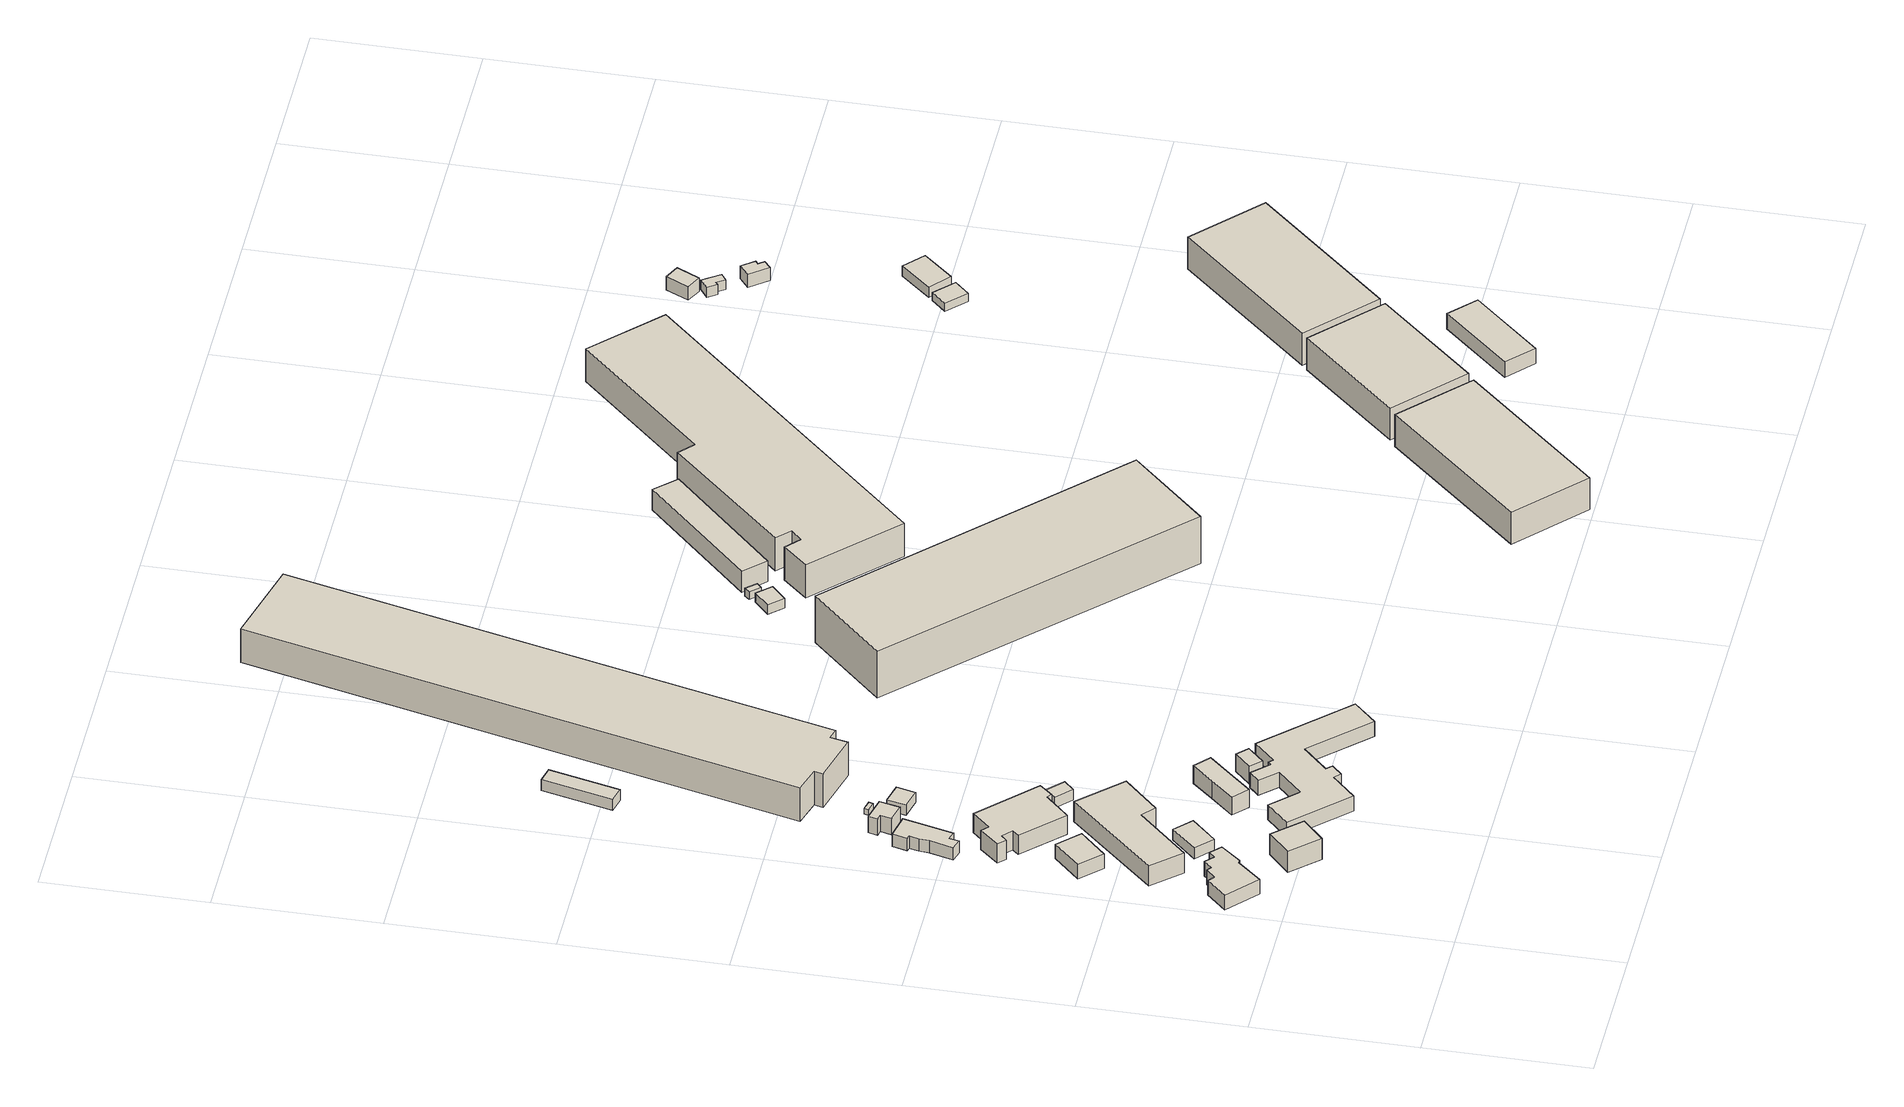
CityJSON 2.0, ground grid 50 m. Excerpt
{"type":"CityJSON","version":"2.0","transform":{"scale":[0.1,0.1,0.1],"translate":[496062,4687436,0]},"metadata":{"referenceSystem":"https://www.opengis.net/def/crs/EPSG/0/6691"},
"CityObjects":{
"building1":{"type":"Building","attributes":{"usage":"461","yearOfConstruction":"0001","measuredHeight":6.6,"storeysAboveGround":9999,"storeysBelowGround":9999,"BuildingDetailAttribute.siteArea":-9999,"BuildingDetailAttribute.totalFloorArea":-9999,"BuildingDetailAttribute.buildingFootprintArea":-9999,"BuildingDetailAttribute.buildingRoofEdgeArea":-9999,"BuildingDetailAttribute.buildingStructureOrgType":"9","BuildingDetailAttribute.fireproofStructureType":"1011","BuildingDetailAttribute.urbanPlanType":"21","BuildingDetailAttribute.areaClassificationType":"22","BuildingDetailAttribute.districtsAndZonesType":"99","BuildingDetailAttribute.landUseType":"231","BuildingDetailAttribute.buildingCoverageRate":-9999,"BuildingDetailAttribute.floorAreaRate":-9999,"BuildingDetailAttribute.specifiedBuildingCoverageRate":-9999,"BuildingDetailAttribute.specifiedFloorAreaRate":-9999,"BuildingDetailAttribute.surveyYear":2018,"TsunamiRiskAttribute.description":"1","TsunamiRiskAttribute.rank":"3","TsunamiRiskAttribute.depth":3.18,"BuildingIDAttribute.prefecture":"01","BuildingIDAttribute.city":"01205"},"geometry":[{"type":"Solid","lod":"1","boundaries":[[[[0,1,2,3,4,5,6,7,8,9,10,11]],[[10,12,13,11]],[[9,14,12,10]],[[8,15,14,9]],[[7,16,15,8]],[[6,17,16,7]],[[5,18,17,6]],[[4,19,18,5]],[[3,20,19,4]],[[2,21,20,3]],[[1,22,21,2]],[[0,23,22,1]],[[11,13,23,0]],[[12,14,15,16,17,18,19,20,21,22,23,13]]]]}]},
"building2":{"type":"Building","attributes":{"usage":"461","yearOfConstruction":"0001","measuredHeight":8.5,"storeysAboveGround":9999,"storeysBelowGround":9999,"BuildingDetailAttribute.siteArea":-9999,"BuildingDetailAttribute.totalFloorArea":-9999,"BuildingDetailAttribute.buildingFootprintArea":-9999,"BuildingDetailAttribute.buildingRoofEdgeArea":-9999,"BuildingDetailAttribute.buildingStructureOrgType":"9","BuildingDetailAttribute.fireproofStructureType":"1011","BuildingDetailAttribute.urbanPlanType":"21","BuildingDetailAttribute.areaClassificationType":"22","BuildingDetailAttribute.districtsAndZonesType":"99","BuildingDetailAttribute.landUseType":"231","BuildingDetailAttribute.buildingCoverageRate":-9999,"BuildingDetailAttribute.floorAreaRate":-9999,"BuildingDetailAttribute.specifiedBuildingCoverageRate":-9999,"BuildingDetailAttribute.specifiedFloorAreaRate":-9999,"BuildingDetailAttribute.surveyYear":2018,"TsunamiRiskAttribute.description":"1","TsunamiRiskAttribute.rank":"3","TsunamiRiskAttribute.depth":3.28,"BuildingIDAttribute.prefecture":"01","BuildingIDAttribute.city":"01205","RealEstateIDAttribute.realEstateIDOfBuilding":"4302000083640-0000","RealEstateIDAttribute.numberOfRealEstateIDOfLand":1,"RealEstateIDAttribute.realEstateIDOfLand":"4302000094028-0000","RealEstateIDAttribute.matchingScore":98},"geometry":[{"type":"Solid","lod":"1","boundaries":[[[[24,25,26,27]],[[26,28,29,27]],[[25,30,28,26]],[[24,31,30,25]],[[27,29,31,24]],[[28,30,31,29]]]]}]},
"building3":{"type":"Building","attributes":{"usage":"461","yearOfConstruction":"0001","measuredHeight":5.7,"storeysAboveGround":9999,"storeysBelowGround":9999,"BuildingDetailAttribute.siteArea":-9999,"BuildingDetailAttribute.totalFloorArea":-9999,"BuildingDetailAttribute.buildingFootprintArea":-9999,"BuildingDetailAttribute.buildingRoofEdgeArea":-9999,"BuildingDetailAttribute.buildingStructureOrgType":"9","BuildingDetailAttribute.fireproofStructureType":"1011","BuildingDetailAttribute.urbanPlanType":"21","BuildingDetailAttribute.areaClassificationType":"22","BuildingDetailAttribute.districtsAndZonesType":"99","BuildingDetailAttribute.landUseType":"231","BuildingDetailAttribute.buildingCoverageRate":-9999,"BuildingDetailAttribute.floorAreaRate":-9999,"BuildingDetailAttribute.specifiedBuildingCoverageRate":-9999,"BuildingDetailAttribute.specifiedFloorAreaRate":-9999,"BuildingDetailAttribute.surveyYear":2018,"TsunamiRiskAttribute.description":"1","TsunamiRiskAttribute.rank":"3","TsunamiRiskAttribute.depth":3.26,"BuildingIDAttribute.prefecture":"01","BuildingIDAttribute.city":"01205","RealEstateIDAttribute.realEstateIDOfBuilding":"4302000083755-0000","RealEstateIDAttribute.numberOfRealEstateIDOfLand":1,"RealEstateIDAttribute.realEstateIDOfLand":"4302000094190-0000","RealEstateIDAttribute.matchingScore":95},"geometry":[{"type":"Solid","lod":"1","boundaries":[[[[32,33,34,35]],[[34,36,37,35]],[[33,38,36,34]],[[32,39,38,33]],[[35,37,39,32]],[[36,38,39,37]]]]}]},
"building4":{"type":"Building","attributes":{"usage":"461","yearOfConstruction":"0001","measuredHeight":5.4,"storeysAboveGround":9999,"storeysBelowGround":9999,"BuildingDetailAttribute.siteArea":-9999,"BuildingDetailAttribute.totalFloorArea":-9999,"BuildingDetailAttribute.buildingFootprintArea":-9999,"BuildingDetailAttribute.buildingRoofEdgeArea":-9999,"BuildingDetailAttribute.buildingStructureOrgType":"9","BuildingDetailAttribute.fireproofStructureType":"1011","BuildingDetailAttribute.urbanPlanType":"21","BuildingDetailAttribute.areaClassificationType":"22","BuildingDetailAttribute.districtsAndZonesType":"99","BuildingDetailAttribute.landUseType":"231","BuildingDetailAttribute.buildingCoverageRate":-9999,"BuildingDetailAttribute.floorAreaRate":-9999,"BuildingDetailAttribute.specifiedBuildingCoverageRate":-9999,"BuildingDetailAttribute.specifiedFloorAreaRate":-9999,"BuildingDetailAttribute.surveyYear":2018,"TsunamiRiskAttribute.description":"1","TsunamiRiskAttribute.rank":"3","TsunamiRiskAttribute.depth":3.13,"BuildingIDAttribute.prefecture":"01","BuildingIDAttribute.city":"01205"},"geometry":[{"type":"Solid","lod":"1","boundaries":[[[[40,41,42,43]],[[42,44,45,43]],[[41,46,44,42]],[[40,47,46,41]],[[43,45,47,40]],[[44,46,47,45]]]]}]},
"building5":{"type":"Building","attributes":{"usage":"461","yearOfConstruction":"0001","measuredHeight":10,"storeysAboveGround":9999,"storeysBelowGround":9999,"BuildingDetailAttribute.siteArea":-9999,"BuildingDetailAttribute.totalFloorArea":-9999,"BuildingDetailAttribute.buildingFootprintArea":-9999,"BuildingDetailAttribute.buildingRoofEdgeArea":-9999,"BuildingDetailAttribute.buildingStructureOrgType":"9","BuildingDetailAttribute.fireproofStructureType":"1011","BuildingDetailAttribute.urbanPlanType":"21","BuildingDetailAttribute.areaClassificationType":"22","BuildingDetailAttribute.districtsAndZonesType":"99","BuildingDetailAttribute.landUseType":"231","BuildingDetailAttribute.buildingCoverageRate":-9999,"BuildingDetailAttribute.floorAreaRate":-9999,"BuildingDetailAttribute.specifiedBuildingCoverageRate":-9999,"BuildingDetailAttribute.specifiedFloorAreaRate":-9999,"BuildingDetailAttribute.surveyYear":2018,"TsunamiRiskAttribute.description":"1","TsunamiRiskAttribute.rank":"3","TsunamiRiskAttribute.depth":3.14,"BuildingIDAttribute.prefecture":"01","BuildingIDAttribute.city":"01205"},"geometry":[{"type":"Solid","lod":"1","boundaries":[[[[48,49,50,51,52,53]],[[52,54,55,53]],[[51,56,54,52]],[[50,57,56,51]],[[49,58,57,50]],[[48,59,58,49]],[[53,55,59,48]],[[54,56,57,58,59,55]]]]}]},
"building6":{"type":"Building","attributes":{"usage":"461","yearOfConstruction":"0001","measuredHeight":6.8,"storeysAboveGround":9999,"storeysBelowGround":9999,"BuildingDetailAttribute.siteArea":-9999,"BuildingDetailAttribute.totalFloorArea":-9999,"BuildingDetailAttribute.buildingFootprintArea":-9999,"BuildingDetailAttribute.buildingRoofEdgeArea":-9999,"BuildingDetailAttribute.buildingStructureOrgType":"9","BuildingDetailAttribute.fireproofStructureType":"1011","BuildingDetailAttribute.urbanPlanType":"21","BuildingDetailAttribute.areaClassificationType":"22","BuildingDetailAttribute.districtsAndZonesType":"99","BuildingDetailAttribute.landUseType":"231","BuildingDetailAttribute.buildingCoverageRate":-9999,"BuildingDetailAttribute.floorAreaRate":-9999,"BuildingDetailAttribute.specifiedBuildingCoverageRate":-9999,"BuildingDetailAttribute.specifiedFloorAreaRate":-9999,"BuildingDetailAttribute.surveyYear":2018,"TsunamiRiskAttribute.description":"1","TsunamiRiskAttribute.rank":"3","TsunamiRiskAttribute.depth":3.47,"BuildingIDAttribute.prefecture":"01","BuildingIDAttribute.city":"01205","RealEstateIDAttribute.realEstateIDOfBuilding":"4302000083730-0000","RealEstateIDAttribute.numberOfRealEstateIDOfLand":10,"RealEstateIDAttribute.realEstateIDOfLand":"4302000094165-0000","RealEstateIDAttribute.matchingScore":91},"geometry":[{"type":"Solid","lod":"1","boundaries":[[[[60,61,62,63,64,65,66,67,68,69]],[[68,70,71,69]],[[67,72,70,68]],[[66,73,72,67]],[[65,74,73,66]],[[64,75,74,65]],[[63,76,75,64]],[[62,77,76,63]],[[61,78,77,62]],[[60,79,78,61]],[[69,71,79,60]],[[70,72,73,74,75,76,77,78,79,71]]]]}]},
"building7":{"type":"Building","attributes":{"usage":"461","yearOfConstruction":"0001","measuredHeight":8.5,"storeysAboveGround":9999,"storeysBelowGround":9999,"BuildingDetailAttribute.siteArea":-9999,"BuildingDetailAttribute.totalFloorArea":-9999,"BuildingDetailAttribute.buildingFootprintArea":-9999,"BuildingDetailAttribute.buildingRoofEdgeArea":-9999,"BuildingDetailAttribute.buildingStructureOrgType":"9","BuildingDetailAttribute.fireproofStructureType":"1011","BuildingDetailAttribute.urbanPlanType":"21","BuildingDetailAttribute.areaClassificationType":"22","BuildingDetailAttribute.districtsAndZonesType":"99","BuildingDetailAttribute.landUseType":"231","BuildingDetailAttribute.buildingCoverageRate":-9999,"BuildingDetailAttribute.floorAreaRate":-9999,"BuildingDetailAttribute.specifiedBuildingCoverageRate":-9999,"BuildingDetailAttribute.specifiedFloorAreaRate":-9999,"BuildingDetailAttribute.surveyYear":2018,"TsunamiRiskAttribute.description":"1","TsunamiRiskAttribute.rank":"3","TsunamiRiskAttribute.depth":3.31,"BuildingIDAttribute.prefecture":"01","BuildingIDAttribute.city":"01205"},"geometry":[{"type":"Solid","lod":"1","boundaries":[[[[80,81,82,83,84,85,86,87,88,89,90,91]],[[90,92,93,91]],[[89,94,92,90]],[[88,95,94,89]],[[87,96,95,88]],[[86,97,96,87]],[[85,98,97,86]],[[84,99,98,85]],[[83,100,99,84]],[[82,101,100,83]],[[81,102,101,82]],[[80,103,102,81]],[[91,93,103,80]],[[92,94,95,96,97,98,99,100,101,102,103,93]]]]}]},
"building8":{"type":"Building","attributes":{"usage":"461","yearOfConstruction":"0001","measuredHeight":6.2,"storeysAboveGround":9999,"storeysBelowGround":9999,"BuildingDetailAttribute.siteArea":-9999,"BuildingDetailAttribute.totalFloorArea":-9999,"BuildingDetailAttribute.buildingFootprintArea":-9999,"BuildingDetailAttribute.buildingRoofEdgeArea":-9999,"BuildingDetailAttribute.buildingStructureOrgType":"9","BuildingDetailAttribute.fireproofStructureType":"1011","BuildingDetailAttribute.urbanPlanType":"21","BuildingDetailAttribute.areaClassificationType":"22","BuildingDetailAttribute.districtsAndZonesType":"99","BuildingDetailAttribute.landUseType":"231","BuildingDetailAttribute.buildingCoverageRate":-9999,"BuildingDetailAttribute.floorAreaRate":-9999,"BuildingDetailAttribute.specifiedBuildingCoverageRate":-9999,"BuildingDetailAttribute.specifiedFloorAreaRate":-9999,"BuildingDetailAttribute.surveyYear":2018,"TsunamiRiskAttribute.description":"1","TsunamiRiskAttribute.rank":"3","TsunamiRiskAttribute.depth":3.48,"BuildingIDAttribute.prefecture":"01","BuildingIDAttribute.city":"01205","RealEstateIDAttribute.realEstateIDOfBuilding":"4302000083734-0000","RealEstateIDAttribute.numberOfRealEstateIDOfLand":1,"RealEstateIDAttribute.realEstateIDOfLand":"4302000094165-0000","RealEstateIDAttribute.matchingScore":92},"geometry":[{"type":"Solid","lod":"1","boundaries":[[[[104,105,106,107,108,109]],[[108,110,111,109]],[[107,112,110,108]],[[106,113,112,107]],[[105,114,113,106]],[[104,115,114,105]],[[109,111,115,104]],[[110,112,113,114,115,111]]]]}]},
"building9":{"type":"Building","attributes":{"usage":"461","yearOfConstruction":"0001","measuredHeight":7.2,"storeysAboveGround":9999,"storeysBelowGround":9999,"BuildingDetailAttribute.siteArea":-9999,"BuildingDetailAttribute.totalFloorArea":-9999,"BuildingDetailAttribute.buildingFootprintArea":-9999,"BuildingDetailAttribute.buildingRoofEdgeArea":-9999,"BuildingDetailAttribute.buildingStructureOrgType":"9","BuildingDetailAttribute.fireproofStructureType":"1011","BuildingDetailAttribute.urbanPlanType":"21","BuildingDetailAttribute.areaClassificationType":"22","BuildingDetailAttribute.districtsAndZonesType":"99","BuildingDetailAttribute.landUseType":"231","BuildingDetailAttribute.buildingCoverageRate":-9999,"BuildingDetailAttribute.floorAreaRate":-9999,"BuildingDetailAttribute.specifiedBuildingCoverageRate":-9999,"BuildingDetailAttribute.specifiedFloorAreaRate":-9999,"BuildingDetailAttribute.surveyYear":2018,"TsunamiRiskAttribute.description":"1","TsunamiRiskAttribute.rank":"3","TsunamiRiskAttribute.depth":3.19,"BuildingIDAttribute.prefecture":"01","BuildingIDAttribute.city":"01205"},"geometry":[{"type":"Solid","lod":"1","boundaries":[[[[116,117,118,119,120,121]],[[120,122,123,121]],[[119,124,122,120]],[[118,125,124,119]],[[117,126,125,118]],[[116,127,126,117]],[[121,123,127,116]],[[122,124,125,126,127,123]]]]}]},
"building10":{"type":"Building","attributes":{"usage":"461","yearOfConstruction":"0001","measuredHeight":4.7,"storeysAboveGround":9999,"storeysBelowGround":9999,"BuildingDetailAttribute.siteArea":-9999,"BuildingDetailAttribute.totalFloorArea":-9999,"BuildingDetailAttribute.buildingFootprintArea":-9999,"BuildingDetailAttribute.buildingRoofEdgeArea":-9999,"BuildingDetailAttribute.buildingStructureOrgType":"9","BuildingDetailAttribute.fireproofStructureType":"1011","BuildingDetailAttribute.urbanPlanType":"21","BuildingDetailAttribute.areaClassificationType":"22","BuildingDetailAttribute.districtsAndZonesType":"99","BuildingDetailAttribute.landUseType":"231","BuildingDetailAttribute.buildingCoverageRate":-9999,"BuildingDetailAttribute.floorAreaRate":-9999,"BuildingDetailAttribute.specifiedBuildingCoverageRate":-9999,"BuildingDetailAttribute.specifiedFloorAreaRate":-9999,"BuildingDetailAttribute.surveyYear":2018,"TsunamiRiskAttribute.description":"1","TsunamiRiskAttribute.rank":"3","TsunamiRiskAttribute.depth":3.19,"BuildingIDAttribute.prefecture":"01","BuildingIDAttribute.city":"01205"},"geometry":[{"type":"Solid","lod":"1","boundaries":[[[[128,129,130,131]],[[130,132,133,131]],[[129,134,132,130]],[[128,135,134,129]],[[131,133,135,128]],[[132,134,135,133]]]]}]},
"building11":{"type":"Building","attributes":{"usage":"461","yearOfConstruction":"0001","measuredHeight":-9999,"storeysAboveGround":9999,"storeysBelowGround":9999,"BuildingDetailAttribute.siteArea":-9999,"BuildingDetailAttribute.totalFloorArea":-9999,"BuildingDetailAttribute.buildingFootprintArea":-9999,"BuildingDetailAttribute.buildingRoofEdgeArea":-9999,"BuildingDetailAttribute.buildingStructureOrgType":"9","BuildingDetailAttribute.fireproofStructureType":"1011","BuildingDetailAttribute.urbanPlanType":"21","BuildingDetailAttribute.areaClassificationType":"22","BuildingDetailAttribute.districtsAndZonesType":"99","BuildingDetailAttribute.landUseType":"231","BuildingDetailAttribute.buildingCoverageRate":-9999,"BuildingDetailAttribute.floorAreaRate":-9999,"BuildingDetailAttribute.specifiedBuildingCoverageRate":-9999,"BuildingDetailAttribute.specifiedFloorAreaRate":-9999,"BuildingDetailAttribute.surveyYear":2018,"TsunamiRiskAttribute.description":"1","TsunamiRiskAttribute.rank":"3","TsunamiRiskAttribute.depth":3.48,"BuildingIDAttribute.prefecture":"01","BuildingIDAttribute.city":"01205"},"geometry":[{"type":"Solid","lod":"1","boundaries":[[[[136,137,138,139]],[[138,140,141,139]],[[137,142,140,138]],[[136,143,142,137]],[[139,141,143,136]],[[140,142,143,141]]]]}]},
"building12":{"type":"Building","attributes":{"usage":"461","yearOfConstruction":"0001","measuredHeight":4.2,"storeysAboveGround":9999,"storeysBelowGround":9999,"BuildingDetailAttribute.siteArea":-9999,"BuildingDetailAttribute.totalFloorArea":-9999,"BuildingDetailAttribute.buildingFootprintArea":-9999,"BuildingDetailAttribute.buildingRoofEdgeArea":-9999,"BuildingDetailAttribute.buildingStructureOrgType":"9","BuildingDetailAttribute.fireproofStructureType":"1011","BuildingDetailAttribute.urbanPlanType":"21","BuildingDetailAttribute.areaClassificationType":"22","BuildingDetailAttribute.districtsAndZonesType":"99","BuildingDetailAttribute.landUseType":"231","BuildingDetailAttribute.buildingCoverageRate":-9999,"BuildingDetailAttribute.floorAreaRate":-9999,"BuildingDetailAttribute.specifiedBuildingCoverageRate":-9999,"BuildingDetailAttribute.specifiedFloorAreaRate":-9999,"BuildingDetailAttribute.surveyYear":2018,"TsunamiRiskAttribute.description":"1","TsunamiRiskAttribute.rank":"3","TsunamiRiskAttribute.depth":3.52,"BuildingIDAttribute.prefecture":"01","BuildingIDAttribute.city":"01205"},"geometry":[{"type":"Solid","lod":"1","boundaries":[[[[144,145,146,147]],[[146,148,149,147]],[[145,150,148,146]],[[144,151,150,145]],[[147,149,151,144]],[[148,150,151,149]]]]}]},
"building13":{"type":"Building","attributes":{"usage":"401","yearOfConstruction":"0001","measuredHeight":6.8,"storeysAboveGround":1,"storeysBelowGround":9999,"BuildingDetailAttribute.siteArea":-9999,"BuildingDetailAttribute.totalFloorArea":3586,"BuildingDetailAttribute.buildingFootprintArea":3586,"BuildingDetailAttribute.buildingRoofEdgeArea":792.7,"BuildingDetailAttribute.buildingStructureOrgType":"3","BuildingDetailAttribute.fireproofStructureType":"1001","BuildingDetailAttribute.urbanPlanType":"21","BuildingDetailAttribute.areaClassificationType":"22","BuildingDetailAttribute.districtsAndZonesType":"12","BuildingDetailAttribute.landUseType":"261","BuildingDetailAttribute.buildingCoverageRate":-9999,"BuildingDetailAttribute.floorAreaRate":-9999,"BuildingDetailAttribute.specifiedBuildingCoverageRate":-9999,"BuildingDetailAttribute.specifiedFloorAreaRate":-9999,"BuildingDetailAttribute.surveyYear":2018,"TsunamiRiskAttribute.description":"1","TsunamiRiskAttribute.rank":"3","TsunamiRiskAttribute.depth":3.32,"BuildingIDAttribute.prefecture":"01","BuildingIDAttribute.city":"01205","RealEstateIDAttribute.realEstateIDOfBuilding":"4302000083643-0000","RealEstateIDAttribute.numberOfRealEstateIDOfLand":1,"RealEstateIDAttribute.realEstateIDOfLand":"4302000094028-0000","RealEstateIDAttribute.matchingScore":95},"geometry":[{"type":"Solid","lod":"1","boundaries":[[[[152,153,154,155,156,157,158,159,160,161,162,163,164,165,166,167,168,169]],[[168,170,171,169]],[[167,172,170,168]],[[166,173,172,167]],[[165,174,173,166]],[[164,175,174,165]],[[163,176,175,164]],[[162,177,176,163]],[[161,178,177,162]],[[160,179,178,161]],[[159,180,179,160]],[[158,181,180,159]],[[157,182,181,158]],[[156,183,182,157]],[[155,184,183,156]],[[154,185,184,155]],[[153,186,185,154]],[[152,187,186,153]],[[169,171,187,152]],[[170,172,173,174,175,176,177,178,179,180,181,182,183,184,185,186,187,171]]]]}]},
"building14":{"type":"Building","attributes":{"usage":"401","yearOfConstruction":2009,"measuredHeight":6.8,"storeysAboveGround":1,"storeysBelowGround":9999,"BuildingDetailAttribute.siteArea":-9999,"BuildingDetailAttribute.totalFloorArea":147,"BuildingDetailAttribute.buildingFootprintArea":147,"BuildingDetailAttribute.buildingRoofEdgeArea":125,"BuildingDetailAttribute.buildingStructureOrgType":"1","BuildingDetailAttribute.fireproofStructureType":"1003","BuildingDetailAttribute.urbanPlanType":"21","BuildingDetailAttribute.areaClassificationType":"22","BuildingDetailAttribute.districtsAndZonesType":"12","BuildingDetailAttribute.landUseType":"261","BuildingDetailAttribute.buildingCoverageRate":-9999,"BuildingDetailAttribute.floorAreaRate":-9999,"BuildingDetailAttribute.specifiedBuildingCoverageRate":-9999,"BuildingDetailAttribute.specifiedFloorAreaRate":-9999,"BuildingDetailAttribute.surveyYear":2018,"TsunamiRiskAttribute.description":"1","TsunamiRiskAttribute.rank":"3","TsunamiRiskAttribute.depth":3.25,"BuildingIDAttribute.prefecture":"01","BuildingIDAttribute.city":"01205"},"geometry":[{"type":"Solid","lod":"1","boundaries":[[[[188,189,190,191]],[[190,192,193,191]],[[189,194,192,190]],[[188,195,194,189]],[[191,193,195,188]],[[192,194,195,193]]]]}]},
"building15":{"type":"Building","attributes":{"usage":"461","yearOfConstruction":"0001","measuredHeight":4.2,"storeysAboveGround":9999,"storeysBelowGround":9999,"BuildingDetailAttribute.siteArea":-9999,"BuildingDetailAttribute.totalFloorArea":-9999,"BuildingDetailAttribute.buildingFootprintArea":-9999,"BuildingDetailAttribute.buildingRoofEdgeArea":-9999,"BuildingDetailAttribute.buildingStructureOrgType":"9","BuildingDetailAttribute.fireproofStructureType":"1011","BuildingDetailAttribute.urbanPlanType":"21","BuildingDetailAttribute.areaClassificationType":"22","BuildingDetailAttribute.districtsAndZonesType":"99","BuildingDetailAttribute.landUseType":"231","BuildingDetailAttribute.buildingCoverageRate":-9999,"BuildingDetailAttribute.floorAreaRate":-9999,"BuildingDetailAttribute.specifiedBuildingCoverageRate":-9999,"BuildingDetailAttribute.specifiedFloorAreaRate":-9999,"BuildingDetailAttribute.surveyYear":2018,"TsunamiRiskAttribute.description":"1","TsunamiRiskAttribute.rank":"3","TsunamiRiskAttribute.depth":3.44,"BuildingIDAttribute.prefecture":"01","BuildingIDAttribute.city":"01205","RealEstateIDAttribute.realEstateIDOfBuilding":"4302000083675-0000","RealEstateIDAttribute.numberOfRealEstateIDOfLand":1,"RealEstateIDAttribute.realEstateIDOfLand":"4302000094041-0000","RealEstateIDAttribute.matchingScore":96},"geometry":[{"type":"Solid","lod":"1","boundaries":[[[[196,197,198,199]],[[198,200,201,199]],[[197,202,200,198]],[[196,203,202,197]],[[199,201,203,196]],[[200,202,203,201]]]]}]},
"building16":{"type":"Building","attributes":{"usage":"461","yearOfConstruction":"0001","measuredHeight":14.3,"storeysAboveGround":9999,"storeysBelowGround":9999,"BuildingDetailAttribute.siteArea":-9999,"BuildingDetailAttribute.totalFloorArea":-9999,"BuildingDetailAttribute.buildingFootprintArea":-9999,"BuildingDetailAttribute.buildingRoofEdgeArea":-9999,"BuildingDetailAttribute.buildingStructureOrgType":"9","BuildingDetailAttribute.fireproofStructureType":"1011","BuildingDetailAttribute.urbanPlanType":"21","BuildingDetailAttribute.areaClassificationType":"22","BuildingDetailAttribute.districtsAndZonesType":"99","BuildingDetailAttribute.landUseType":"231","BuildingDetailAttribute.buildingCoverageRate":-9999,"BuildingDetailAttribute.floorAreaRate":-9999,"BuildingDetailAttribute.specifiedBuildingCoverageRate":-9999,"BuildingDetailAttribute.specifiedFloorAreaRate":-9999,"BuildingDetailAttribute.surveyYear":2018,"TsunamiRiskAttribute.description":"1","TsunamiRiskAttribute.rank":"3","TsunamiRiskAttribute.depth":3.65,"BuildingIDAttribute.prefecture":"01","BuildingIDAttribute.city":"01205","RealEstateIDAttribute.realEstateIDOfBuilding":"4302000083733-0000","RealEstateIDAttribute.numberOfRealEstateIDOfLand":10,"RealEstateIDAttribute.realEstateIDOfLand":"4302000094165-0000","RealEstateIDAttribute.matchingScore":97},"geometry":[{"type":"Solid","lod":"1","boundaries":[[[[204,205,206,207,208,209,210,211]],[[210,212,213,211]],[[209,214,212,210]],[[208,215,214,209]],[[207,216,215,208]],[[206,217,216,207]],[[205,218,217,206]],[[204,219,218,205]],[[211,213,219,204]],[[212,214,215,216,217,218,219,213]]]]}]},
"building17":{"type":"Building","attributes":{"usage":"461","yearOfConstruction":"0001","measuredHeight":19.1,"storeysAboveGround":9999,"storeysBelowGround":9999,"BuildingDetailAttribute.siteArea":-9999,"BuildingDetailAttribute.totalFloorArea":-9999,"BuildingDetailAttribute.buildingFootprintArea":-9999,"BuildingDetailAttribute.buildingRoofEdgeArea":-9999,"BuildingDetailAttribute.buildingStructureOrgType":"9","BuildingDetailAttribute.fireproofStructureType":"1011","BuildingDetailAttribute.urbanPlanType":"21","BuildingDetailAttribute.areaClassificationType":"22","BuildingDetailAttribute.districtsAndZonesType":"99","BuildingDetailAttribute.landUseType":"231","BuildingDetailAttribute.buildingCoverageRate":-9999,"BuildingDetailAttribute.floorAreaRate":-9999,"BuildingDetailAttribute.specifiedBuildingCoverageRate":-9999,"BuildingDetailAttribute.specifiedFloorAreaRate":-9999,"BuildingDetailAttribute.surveyYear":2018,"TsunamiRiskAttribute.description":"1","TsunamiRiskAttribute.rank":"3","TsunamiRiskAttribute.depth":3.1,"BuildingIDAttribute.prefecture":"01","BuildingIDAttribute.city":"01205"},"geometry":[{"type":"Solid","lod":"1","boundaries":[[[[220,221,222,223]],[[222,224,225,223]],[[221,226,224,222]],[[220,227,226,221]],[[223,225,227,220]],[[224,226,227,225]]]]}]},
"building18":{"type":"Building","attributes":{"usage":"461","yearOfConstruction":"0001","measuredHeight":3.9,"storeysAboveGround":9999,"storeysBelowGround":9999,"BuildingDetailAttribute.siteArea":-9999,"BuildingDetailAttribute.totalFloorArea":-9999,"BuildingDetailAttribute.buildingFootprintArea":-9999,"BuildingDetailAttribute.buildingRoofEdgeArea":-9999,"BuildingDetailAttribute.buildingStructureOrgType":"9","BuildingDetailAttribute.fireproofStructureType":"1011","BuildingDetailAttribute.urbanPlanType":"21","BuildingDetailAttribute.areaClassificationType":"22","BuildingDetailAttribute.districtsAndZonesType":"99","BuildingDetailAttribute.landUseType":"231","BuildingDetailAttribute.buildingCoverageRate":-9999,"BuildingDetailAttribute.floorAreaRate":-9999,"BuildingDetailAttribute.specifiedBuildingCoverageRate":-9999,"BuildingDetailAttribute.specifiedFloorAreaRate":-9999,"BuildingDetailAttribute.surveyYear":2018,"TsunamiRiskAttribute.description":"1","TsunamiRiskAttribute.rank":"3","TsunamiRiskAttribute.depth":3.03,"BuildingIDAttribute.prefecture":"01","BuildingIDAttribute.city":"01205"},"geometry":[{"type":"Solid","lod":"1","boundaries":[[[[228,229,230,231]],[[230,232,233,231]],[[229,234,232,230]],[[228,235,234,229]],[[231,233,235,228]],[[232,234,235,233]]]]}]},
"building19":{"type":"Building","attributes":{"usage":"461","yearOfConstruction":"0001","measuredHeight":3.1,"storeysAboveGround":9999,"storeysBelowGround":9999,"BuildingDetailAttribute.siteArea":-9999,"BuildingDetailAttribute.totalFloorArea":-9999,"BuildingDetailAttribute.buildingFootprintArea":-9999,"BuildingDetailAttribute.buildingRoofEdgeArea":-9999,"BuildingDetailAttribute.buildingStructureOrgType":"9","BuildingDetailAttribute.fireproofStructureType":"1011","BuildingDetailAttribute.urbanPlanType":"21","BuildingDetailAttribute.areaClassificationType":"22","BuildingDetailAttribute.districtsAndZonesType":"99","BuildingDetailAttribute.landUseType":"231","BuildingDetailAttribute.buildingCoverageRate":-9999,"BuildingDetailAttribute.floorAreaRate":-9999,"BuildingDetailAttribute.specifiedBuildingCoverageRate":-9999,"BuildingDetailAttribute.specifiedFloorAreaRate":-9999,"BuildingDetailAttribute.surveyYear":2018,"TsunamiRiskAttribute.description":"1","TsunamiRiskAttribute.rank":"3","TsunamiRiskAttribute.depth":3.03,"BuildingIDAttribute.prefecture":"01","BuildingIDAttribute.city":"01205"},"geometry":[{"type":"Solid","lod":"1","boundaries":[[[[236,237,238,239]],[[238,240,241,239]],[[237,242,240,238]],[[236,243,242,237]],[[239,241,243,236]],[[240,242,243,241]]]]}]},
"building20":{"type":"Building","attributes":{"usage":"461","yearOfConstruction":"0001","measuredHeight":8,"storeysAboveGround":9999,"storeysBelowGround":9999,"BuildingDetailAttribute.siteArea":-9999,"BuildingDetailAttribute.totalFloorArea":-9999,"BuildingDetailAttribute.buildingFootprintArea":-9999,"BuildingDetailAttribute.buildingRoofEdgeArea":-9999,"BuildingDetailAttribute.buildingStructureOrgType":"9","BuildingDetailAttribute.fireproofStructureType":"1011","BuildingDetailAttribute.urbanPlanType":"21","BuildingDetailAttribute.areaClassificationType":"22","BuildingDetailAttribute.districtsAndZonesType":"99","BuildingDetailAttribute.landUseType":"231","BuildingDetailAttribute.buildingCoverageRate":-9999,"BuildingDetailAttribute.floorAreaRate":-9999,"BuildingDetailAttribute.specifiedBuildingCoverageRate":-9999,"BuildingDetailAttribute.specifiedFloorAreaRate":-9999,"BuildingDetailAttribute.surveyYear":2018,"TsunamiRiskAttribute.description":"1","TsunamiRiskAttribute.rank":"3","TsunamiRiskAttribute.depth":3.06,"BuildingIDAttribute.prefecture":"01","BuildingIDAttribute.city":"01205","RealEstateIDAttribute.realEstateIDOfBuilding":"4302000083754-0000","RealEstateIDAttribute.numberOfRealEstateIDOfLand":1,"RealEstateIDAttribute.realEstateIDOfLand":"4302000094190-0000","RealEstateIDAttribute.matchingScore":95},"geometry":[{"type":"Solid","lod":"1","boundaries":[[[[244,245,246,247]],[[246,248,249,247]],[[245,250,248,246]],[[244,251,250,245]],[[247,249,251,244]],[[248,250,251,249]]]]}]},
"building21":{"type":"Building","attributes":{"usage":"461","yearOfConstruction":"0001","measuredHeight":12.8,"storeysAboveGround":9999,"storeysBelowGround":9999,"BuildingDetailAttribute.siteArea":-9999,"BuildingDetailAttribute.totalFloorArea":-9999,"BuildingDetailAttribute.buildingFootprintArea":-9999,"BuildingDetailAttribute.buildingRoofEdgeArea":-9999,"BuildingDetailAttribute.buildingStructureOrgType":"9","BuildingDetailAttribute.fireproofStructureType":"1011","BuildingDetailAttribute.urbanPlanType":"21","BuildingDetailAttribute.areaClassificationType":"22","BuildingDetailAttribute.districtsAndZonesType":"99","BuildingDetailAttribute.landUseType":"231","BuildingDetailAttribute.buildingCoverageRate":-9999,"BuildingDetailAttribute.floorAreaRate":-9999,"BuildingDetailAttribute.specifiedBuildingCoverageRate":-9999,"BuildingDetailAttribute.specifiedFloorAreaRate":-9999,"BuildingDetailAttribute.surveyYear":2018,"TsunamiRiskAttribute.description":"1","TsunamiRiskAttribute.rank":"3","TsunamiRiskAttribute.depth":3.44,"BuildingIDAttribute.prefecture":"01","BuildingIDAttribute.city":"01205"},"geometry":[{"type":"Solid","lod":"1","boundaries":[[[[252,253,254,255]],[[254,256,257,255]],[[253,258,256,254]],[[252,259,258,253]],[[255,257,259,252]],[[256,258,259,257]]]]}]},
"building22":{"type":"Building","attributes":{"usage":"441","yearOfConstruction":"0001","measuredHeight":14.7,"storeysAboveGround":2,"storeysBelowGround":9999,"BuildingDetailAttribute.siteArea":-9999,"BuildingDetailAttribute.totalFloorArea":20290,"BuildingDetailAttribute.buildingFootprintArea":17036,"BuildingDetailAttribute.buildingRoofEdgeArea":3663.8,"BuildingDetailAttribute.buildingStructureOrgType":"3","BuildingDetailAttribute.fireproofStructureType":"1001","BuildingDetailAttribute.urbanPlanType":"21","BuildingDetailAttribute.areaClassificationType":"22","BuildingDetailAttribute.districtsAndZonesType":"12","BuildingDetailAttribute.landUseType":"261","BuildingDetailAttribute.buildingCoverageRate":-9999,"BuildingDetailAttribute.floorAreaRate":-9999,"BuildingDetailAttribute.specifiedBuildingCoverageRate":-9999,"BuildingDetailAttribute.specifiedFloorAreaRate":-9999,"BuildingDetailAttribute.surveyYear":2018,"TsunamiRiskAttribute.description":"1","TsunamiRiskAttribute.rank":"3","TsunamiRiskAttribute.depth":3.16,"BuildingIDAttribute.prefecture":"01","BuildingIDAttribute.city":"01205","RealEstateIDAttribute.realEstateIDOfBuilding":"4302000083638-0000","RealEstateIDAttribute.numberOfRealEstateIDOfLand":1,"RealEstateIDAttribute.realEstateIDOfLand":"4302000094028-0000","RealEstateIDAttribute.matchingScore":92},"geometry":[{"type":"Solid","lod":"1","boundaries":[[[[260,261,262,263,264,265,266,267,268,269]],[[268,270,271,269]],[[267,272,270,268]],[[266,273,272,267]],[[265,274,273,266]],[[264,275,274,265]],[[263,276,275,264]],[[262,277,276,263]],[[261,278,277,262]],[[260,279,278,261]],[[269,271,279,260]],[[270,272,273,274,275,276,277,278,279,271]]]]}]},
"building23":{"type":"Building","attributes":{"usage":"461","yearOfConstruction":"0001","measuredHeight":12.8,"storeysAboveGround":9999,"storeysBelowGround":9999,"BuildingDetailAttribute.siteArea":-9999,"BuildingDetailAttribute.totalFloorArea":-9999,"BuildingDetailAttribute.buildingFootprintArea":-9999,"BuildingDetailAttribute.buildingRoofEdgeArea":-9999,"BuildingDetailAttribute.buildingStructureOrgType":"9","BuildingDetailAttribute.fireproofStructureType":"1011","BuildingDetailAttribute.urbanPlanType":"21","BuildingDetailAttribute.areaClassificationType":"22","BuildingDetailAttribute.districtsAndZonesType":"99","BuildingDetailAttribute.landUseType":"231","BuildingDetailAttribute.buildingCoverageRate":-9999,"BuildingDetailAttribute.floorAreaRate":-9999,"BuildingDetailAttribute.specifiedBuildingCoverageRate":-9999,"BuildingDetailAttribute.specifiedFloorAreaRate":-9999,"BuildingDetailAttribute.surveyYear":2018,"TsunamiRiskAttribute.description":"1","TsunamiRiskAttribute.rank":"3","TsunamiRiskAttribute.depth":3.47,"BuildingIDAttribute.prefecture":"01","BuildingIDAttribute.city":"01205"},"geometry":[{"type":"Solid","lod":"1","boundaries":[[[[280,281,282,283]],[[282,284,285,283]],[[281,286,284,282]],[[280,287,286,281]],[[283,285,287,280]],[[284,286,287,285]]]]}]},
"building24":{"type":"Building","attributes":{"usage":"431","yearOfConstruction":"0001","measuredHeight":6.7,"storeysAboveGround":1,"storeysBelowGround":9999,"BuildingDetailAttribute.siteArea":-9999,"BuildingDetailAttribute.totalFloorArea":396,"BuildingDetailAttribute.buildingFootprintArea":396,"BuildingDetailAttribute.buildingRoofEdgeArea":304.6,"BuildingDetailAttribute.buildingStructureOrgType":"2","BuildingDetailAttribute.fireproofStructureType":"1002","BuildingDetailAttribute.urbanPlanType":"21","BuildingDetailAttribute.areaClassificationType":"22","BuildingDetailAttribute.districtsAndZonesType":"12","BuildingDetailAttribute.landUseType":"261","BuildingDetailAttribute.buildingCoverageRate":-9999,"BuildingDetailAttribute.floorAreaRate":-9999,"BuildingDetailAttribute.specifiedBuildingCoverageRate":-9999,"BuildingDetailAttribute.specifiedFloorAreaRate":-9999,"BuildingDetailAttribute.surveyYear":2018,"TsunamiRiskAttribute.description":"1","TsunamiRiskAttribute.rank":"3","TsunamiRiskAttribute.depth":3.74,"BuildingIDAttribute.prefecture":"01","BuildingIDAttribute.city":"01205"},"geometry":[{"type":"Solid","lod":"1","boundaries":[[[[288,289,290,291]],[[290,292,293,291]],[[289,294,292,290]],[[288,295,294,289]],[[291,293,295,288]],[[292,294,295,293]]]]}]},
"building25":{"type":"Building","attributes":{"usage":"461","yearOfConstruction":"0001","measuredHeight":13.2,"storeysAboveGround":9999,"storeysBelowGround":9999,"BuildingDetailAttribute.siteArea":-9999,"BuildingDetailAttribute.totalFloorArea":-9999,"BuildingDetailAttribute.buildingFootprintArea":-9999,"BuildingDetailAttribute.buildingRoofEdgeArea":-9999,"BuildingDetailAttribute.buildingStructureOrgType":"9","BuildingDetailAttribute.fireproofStructureType":"1011","BuildingDetailAttribute.urbanPlanType":"21","BuildingDetailAttribute.areaClassificationType":"22","BuildingDetailAttribute.districtsAndZonesType":"99","BuildingDetailAttribute.landUseType":"231","BuildingDetailAttribute.buildingCoverageRate":-9999,"BuildingDetailAttribute.floorAreaRate":-9999,"BuildingDetailAttribute.specifiedBuildingCoverageRate":-9999,"BuildingDetailAttribute.specifiedFloorAreaRate":-9999,"BuildingDetailAttribute.surveyYear":2018,"TsunamiRiskAttribute.description":"1","TsunamiRiskAttribute.rank":"3","TsunamiRiskAttribute.depth":3.4,"BuildingIDAttribute.prefecture":"01","BuildingIDAttribute.city":"01205","RealEstateIDAttribute.realEstateIDOfBuilding":"4302000083642-0000","RealEstateIDAttribute.numberOfRealEstateIDOfLand":1,"RealEstateIDAttribute.realEstateIDOfLand":"4302000094028-0000","RealEstateIDAttribute.matchingScore":64},"geometry":[{"type":"Solid","lod":"1","boundaries":[[[[296,297,298,299]],[[298,300,301,299]],[[297,302,300,298]],[[296,303,302,297]],[[299,301,303,296]],[[300,302,303,301]]]]}]},
"building26":{"type":"Building","attributes":{"usage":"461","yearOfConstruction":"0001","measuredHeight":3.2,"storeysAboveGround":9999,"storeysBelowGround":9999,"BuildingDetailAttribute.siteArea":-9999,"BuildingDetailAttribute.totalFloorArea":-9999,"BuildingDetailAttribute.buildingFootprintArea":-9999,"BuildingDetailAttribute.buildingRoofEdgeArea":-9999,"BuildingDetailAttribute.buildingStructureOrgType":"9","BuildingDetailAttribute.fireproofStructureType":"1011","BuildingDetailAttribute.urbanPlanType":"21","BuildingDetailAttribute.areaClassificationType":"22","BuildingDetailAttribute.districtsAndZonesType":"99","BuildingDetailAttribute.landUseType":"231","BuildingDetailAttribute.buildingCoverageRate":-9999,"BuildingDetailAttribute.floorAreaRate":-9999,"BuildingDetailAttribute.specifiedBuildingCoverageRate":-9999,"BuildingDetailAttribute.specifiedFloorAreaRate":-9999,"BuildingDetailAttribute.surveyYear":2018,"TsunamiRiskAttribute.description":"1","TsunamiRiskAttribute.rank":"3","TsunamiRiskAttribute.depth":3.41,"BuildingIDAttribute.prefecture":"01","BuildingIDAttribute.city":"01205"},"geometry":[{"type":"Solid","lod":"1","boundaries":[[[[304,305,306,307]],[[306,308,309,307]],[[305,310,308,306]],[[304,311,310,305]],[[307,309,311,304]],[[308,310,311,309]]]]}]},
"building27":{"type":"Building","attributes":{"usage":"461","yearOfConstruction":"0001","measuredHeight":6.8,"storeysAboveGround":9999,"storeysBelowGround":9999,"BuildingDetailAttribute.siteArea":-9999,"BuildingDetailAttribute.totalFloorArea":-9999,"BuildingDetailAttribute.buildingFootprintArea":-9999,"BuildingDetailAttribute.buildingRoofEdgeArea":-9999,"BuildingDetailAttribute.buildingStructureOrgType":"9","BuildingDetailAttribute.fireproofStructureType":"1011","BuildingDetailAttribute.urbanPlanType":"21","BuildingDetailAttribute.areaClassificationType":"22","BuildingDetailAttribute.districtsAndZonesType":"99","BuildingDetailAttribute.landUseType":"231","BuildingDetailAttribute.buildingCoverageRate":-9999,"BuildingDetailAttribute.floorAreaRate":-9999,"BuildingDetailAttribute.specifiedBuildingCoverageRate":-9999,"BuildingDetailAttribute.specifiedFloorAreaRate":-9999,"BuildingDetailAttribute.surveyYear":2018,"TsunamiRiskAttribute.description":"1","TsunamiRiskAttribute.rank":"3","TsunamiRiskAttribute.depth":3.68,"BuildingIDAttribute.prefecture":"01","BuildingIDAttribute.city":"01205"},"geometry":[{"type":"Solid","lod":"1","boundaries":[[[[312,313,314,315]],[[314,316,317,315]],[[313,318,316,314]],[[312,319,318,313]],[[315,317,319,312]],[[316,318,319,317]]]]}]},
"building28":{"type":"Building","attributes":{"usage":"461","yearOfConstruction":"0001","measuredHeight":4.1,"storeysAboveGround":9999,"storeysBelowGround":9999,"BuildingDetailAttribute.siteArea":-9999,"BuildingDetailAttribute.totalFloorArea":-9999,"BuildingDetailAttribute.buildingFootprintArea":-9999,"BuildingDetailAttribute.buildingRoofEdgeArea":-9999,"BuildingDetailAttribute.buildingStructureOrgType":"9","BuildingDetailAttribute.fireproofStructureType":"1011","BuildingDetailAttribute.urbanPlanType":"21","BuildingDetailAttribute.areaClassificationType":"22","BuildingDetailAttribute.districtsAndZonesType":"99","BuildingDetailAttribute.landUseType":"231","BuildingDetailAttribute.buildingCoverageRate":-9999,"BuildingDetailAttribute.floorAreaRate":-9999,"BuildingDetailAttribute.specifiedBuildingCoverageRate":-9999,"BuildingDetailAttribute.specifiedFloorAreaRate":-9999,"BuildingDetailAttribute.surveyYear":2018,"TsunamiRiskAttribute.description":"1","TsunamiRiskAttribute.rank":"3","TsunamiRiskAttribute.depth":3.7,"BuildingIDAttribute.prefecture":"01","BuildingIDAttribute.city":"01205"},"geometry":[{"type":"Solid","lod":"1","boundaries":[[[[320,321,322,323,324,325]],[[324,326,327,325]],[[323,328,326,324]],[[322,329,328,323]],[[321,330,329,322]],[[320,331,330,321]],[[325,327,331,320]],[[326,328,329,330,331,327]]]]}]},
"building29":{"type":"Building","attributes":{"usage":"461","yearOfConstruction":"0001","measuredHeight":5.4,"storeysAboveGround":9999,"storeysBelowGround":9999,"BuildingDetailAttribute.siteArea":-9999,"BuildingDetailAttribute.totalFloorArea":-9999,"BuildingDetailAttribute.buildingFootprintArea":-9999,"BuildingDetailAttribute.buildingRoofEdgeArea":-9999,"BuildingDetailAttribute.buildingStructureOrgType":"9","BuildingDetailAttribute.fireproofStructureType":"1011","BuildingDetailAttribute.urbanPlanType":"21","BuildingDetailAttribute.areaClassificationType":"22","BuildingDetailAttribute.districtsAndZonesType":"99","BuildingDetailAttribute.landUseType":"231","BuildingDetailAttribute.buildingCoverageRate":-9999,"BuildingDetailAttribute.floorAreaRate":-9999,"BuildingDetailAttribute.specifiedBuildingCoverageRate":-9999,"BuildingDetailAttribute.specifiedFloorAreaRate":-9999,"BuildingDetailAttribute.surveyYear":2018,"TsunamiRiskAttribute.description":"1","TsunamiRiskAttribute.rank":"3","TsunamiRiskAttribute.depth":3.65,"BuildingIDAttribute.prefecture":"01","BuildingIDAttribute.city":"01205","RealEstateIDAttribute.realEstateIDOfBuilding":"4302000083759-0000","RealEstateIDAttribute.numberOfRealEstateIDOfLand":1,"RealEstateIDAttribute.realEstateIDOfLand":"4302000094206-0000","RealEstateIDAttribute.matchingScore":85},"geometry":[{"type":"Solid","lod":"1","boundaries":[[[[332,333,334,335]],[[334,336,337,335]],[[333,338,336,334]],[[332,339,338,333]],[[335,337,339,332]],[[336,338,339,337]]]]}]},
"building30":{"type":"Building","attributes":{"usage":"461","yearOfConstruction":"0001","measuredHeight":4.8,"storeysAboveGround":9999,"storeysBelowGround":9999,"BuildingDetailAttribute.siteArea":-9999,"BuildingDetailAttribute.totalFloorArea":-9999,"BuildingDetailAttribute.buildingFootprintArea":-9999,"BuildingDetailAttribute.buildingRoofEdgeArea":-9999,"BuildingDetailAttribute.buildingStructureOrgType":"9","BuildingDetailAttribute.fireproofStructureType":"1011","BuildingDetailAttribute.urbanPlanType":"21","BuildingDetailAttribute.areaClassificationType":"22","BuildingDetailAttribute.districtsAndZonesType":"99","BuildingDetailAttribute.landUseType":"231","BuildingDetailAttribute.buildingCoverageRate":-9999,"BuildingDetailAttribute.floorAreaRate":-9999,"BuildingDetailAttribute.specifiedBuildingCoverageRate":-9999,"BuildingDetailAttribute.specifiedFloorAreaRate":-9999,"BuildingDetailAttribute.surveyYear":2018,"TsunamiRiskAttribute.description":"1","TsunamiRiskAttribute.rank":"3","TsunamiRiskAttribute.depth":3.73,"BuildingIDAttribute.prefecture":"01","BuildingIDAttribute.city":"01205"},"geometry":[{"type":"Solid","lod":"1","boundaries":[[[[340,341,342,343,344,345]],[[344,346,347,345]],[[343,348,346,344]],[[342,349,348,343]],[[341,350,349,342]],[[340,351,350,341]],[[345,347,351,340]],[[346,348,349,350,351,347]]]]}]}
},
"vertices":[
[63,727,20],[82,712,20],[110,740,20],[125,729,20],[148,754,20],[174,730,20],[191,749,20],[224,718,20],[172,657,20],[161,657,20],[96,584,20],[4,667,20],[96,584,72],[4,667,72],[161,657,72],[172,657,72],[224,718,72],[191,749,72],[174,730,72],[148,754,72],[125,729,72],[110,740,72],[82,712,72],[63,727,72],
[210,525,20],[281,591,20],[359,507,20],[288,441,20],[359,507,94],[288,441,94],[281,591,94],[210,525,94],
[142,1184,23],[206,1120,23],[124,1039,23],[61,1103,23],[124,1039,74],[61,1103,74],[206,1120,74],[142,1184,74],
[266,748,24],[215,797,24],[289,873,24],[340,824,24],[289,873,63],[340,824,63],[215,797,63],[266,748,63],
[320,1165,23],[442,1038,23],[335,931,23],[296,966,23],[146,812,23],[68,899,23],[146,812,95],[68,899,95],[296,966,95],[335,931,95],[442,1038,95],[320,1165,95],
[188,1634,20],[150,1480,20],[124,1487,20],[118,1457,20],[83,1467,20],[103,1541,20],[105,1571,20],[112,1601,20],[100,1604,20],[112,1650,20],[100,1604,64],[112,1650,64],[112,1601,64],[105,1571,64],[103,1541,64],[83,1467,64],[118,1457,64],[124,1487,64],[150,1480,64],[188,1634,64],
[147,1401,20],[167,1382,20],[219,1436,20],[384,1275,20],[349,1235,20],[335,1246,20],[263,1173,20],[144,1292,20],[161,1311,20],[133,1337,20],[115,1320,20],[93,1342,20],[115,1320,88],[93,1342,88],[133,1337,88],[161,1311,88],[144,1292,88],[263,1173,88],[335,1246,88],[349,1235,88],[384,1275,88],[219,1436,88],[167,1382,88],[147,1401,88],
[220,1648,21],[163,1661,21],[172,1696,21],[153,1700,21],[160,1729,21],[235,1711,21],[160,1729,79],[235,1711,79],[153,1700,79],[172,1696,79],[163,1661,79],[220,1648,79],
[482,690,23],[436,732,23],[502,802,23],[561,867,23],[607,826,23],[547,761,23],[607,826,86],[547,761,86],[561,867,86],[502,802,86],[436,732,86],[482,690,86],
[448,1217,23],[418,1186,23],[371,1231,23],[401,1262,23],[371,1231,62],[401,1262,62],[418,1186,62],[448,1217,62],
[273,1749,22],[269,1735,22],[238,1742,22],[242,1757,22],[238,1742,42],[242,1757,42],[269,1735,42],[273,1749,42],
[324,1624,21],[260,1639,21],[273,1698,21],[338,1682,21],[273,1698,57],[338,1682,57],[260,1639,57],[324,1624,57],
[711,575,22],[634,499,22],[650,482,22],[618,451,22],[599,469,22],[524,396,22],[366,558,22],[437,627,22],[513,549,22],[591,625,22],[543,676,22],[574,706,22],[623,656,22],[632,665,22],[644,653,22],[710,717,22],[946,474,22],[876,405,22],[946,474,75],[876,405,75],[710,717,75],[644,653,75],[632,665,75],[623,656,75],[574,706,75],[543,676,75],[591,625,75],[513,549,75],[437,627,75],[366,558,75],[524,396,75],[599,469,75],[618,451,75],[650,482,75],[634,499,75],[711,575,75],
[622,679,23],[589,711,23],[638,760,23],[671,728,23],[638,760,85],[671,728,85],[589,711,85],[622,679,85],
[225,2666,19],[173,2448,19],[124,2460,19],[176,2677,19],[124,2460,58],[176,2677,58],[173,2448,58],[225,2666,58],
[601,3631,15],[875,3562,15],[464,1883,15],[429,1891,15],[417,1837,15],[257,1878,15],[265,1906,15],[181,1930,15],[265,1906,135],[181,1930,135],[257,1878,135],[417,1837,135],[429,1891,135],[464,1883,135],[875,3562,135],[601,3631,135],
[995,2046,23],[1791,1274,23],[1567,1044,23],[776,1824,23],[1567,1044,191],[776,1824,191],[1791,1274,191],[995,2046,191],
[1146,2249,24],[1185,2207,24],[1136,2162,24],[1097,2204,24],[1136,2162,57],[1097,2204,57],[1185,2207,57],[1146,2249,57],
[1181,2239,24],[1154,2269,24],[1168,2284,24],[1196,2253,24],[1168,2284,52],[1196,2253,52],[1154,2269,52],[1181,2239,52],
[1510,2619,24],[1572,2555,24],[1246,2233,24],[1183,2296,24],[1246,2233,98],[1183,2296,98],[1572,2555,98],[1510,2619,98],
[2212,609,20],[2413,421,20],[2030,10,20],[1829,197,20],[2030,10,134],[1829,197,134],[2413,421,134],[2212,609,134],
[1268,2189,20],[1312,2150,20],[1345,2183,20],[1304,2222,20],[1640,2572,20],[1686,2531,20],[2064,2920,20],[2264,2728,20],[1442,1876,20],[1197,2113,20],[1442,1876,138],[1197,2113,138],[2264,2728,138],[2064,2920,138],[1686,2531,138],[1640,2572,138],[1304,2222,138],[1345,2183,138],[1312,2150,138],[1268,2189,138],
[2513,923,20],[2714,736,20],[2439,440,20],[2238,627,20],[2439,440,134],[2238,627,134],[2714,736,134],[2513,923,134],
[2669,292,18],[2589,366,18],[2779,570,18],[2859,496,18],[2779,570,73],[2859,496,73],[2589,366,73],[2669,292,73],
[2908,1345,20],[3108,1159,20],[2731,754,20],[2531,940,20],[2731,754,134],[2531,940,134],[3108,1159,134],[2908,1345,134],
[2581,1983,20],[2624,2028,20],[2683,1972,20],[2640,1927,20],[2683,1972,49],[2640,1927,49],[2624,2028,49],[2581,1983,49],
[2700,1988,18],[2639,2042,18],[2722,2135,18],[2783,2080,18],[2722,2135,54],[2783,2080,54],[2639,2042,54],[2700,1988,54],
[2598,2632,9],[2575,2616,9],[2558,2641,9],[2548,2634,9],[2529,2662,9],[2561,2685,9],[2529,2662,44],[2561,2685,44],[2548,2634,44],[2558,2641,44],[2575,2616,44],[2598,2632,44],
[2552,2688,9],[2506,2711,9],[2540,2781,9],[2587,2759,9],[2540,2781,57],[2587,2759,57],[2506,2711,57],[2552,2688,57],
[2658,2540,4],[2672,2522,4],[2647,2502,4],[2603,2558,4],[2639,2587,4],[2669,2548,4],[2639,2587,50],[2669,2548,50],[2603,2558,50],[2647,2502,50],[2672,2522,50],[2658,2540,50]
]}
